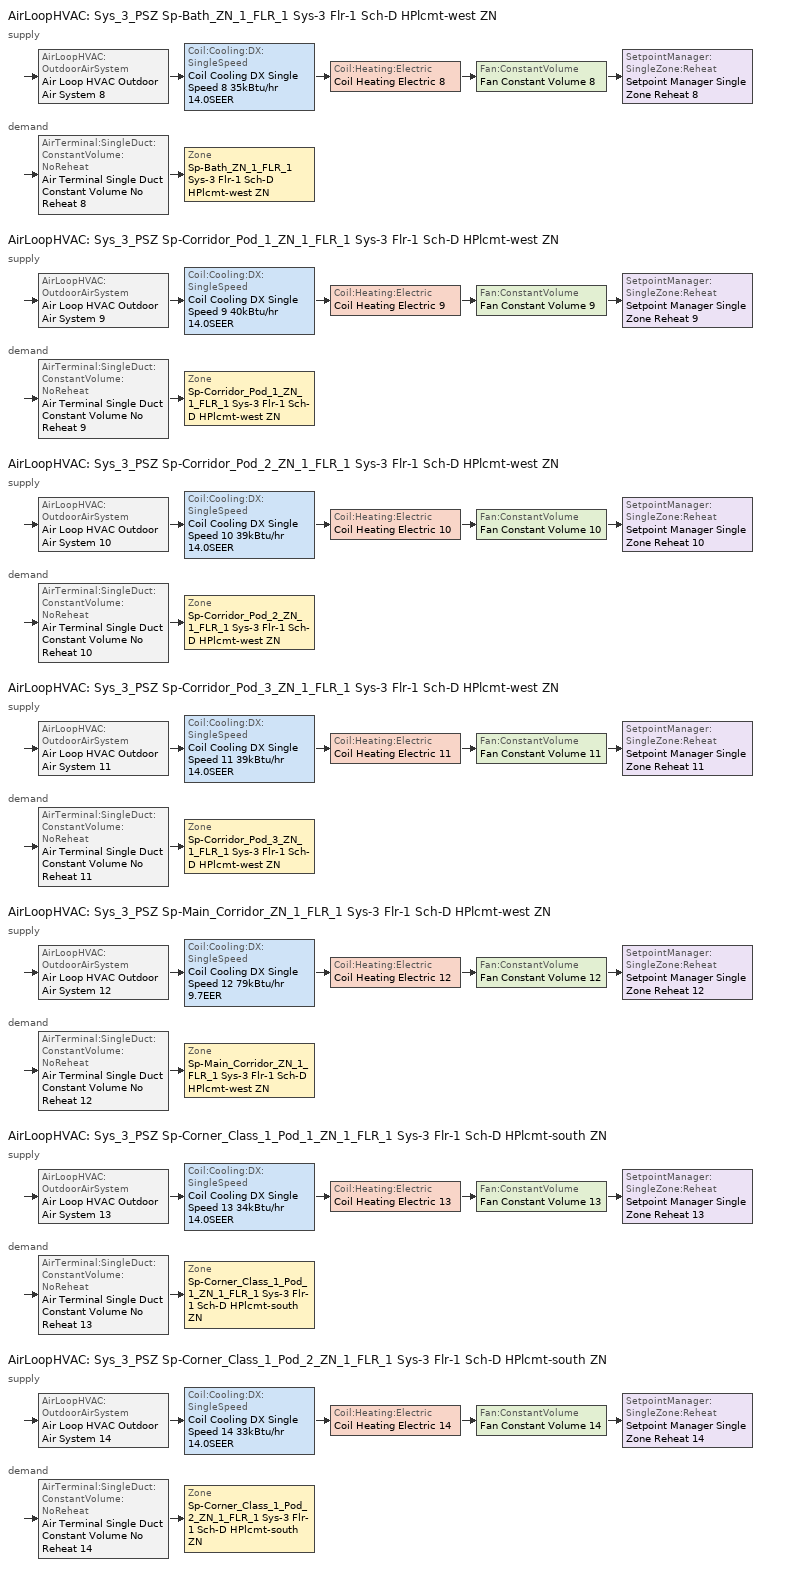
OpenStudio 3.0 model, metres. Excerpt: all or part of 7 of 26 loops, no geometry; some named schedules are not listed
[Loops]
AirLoopHVAC 'Sys_3_PSZ Sp-Bath_ZN_1_FLR_1 Sys-3 Flr-1 Sch-D HPlcmt-west ZN'
 supply: AirLoopHVAC:OutdoorAirSystem 'Air Loop HVAC Outdoor Air System 8' > Coil:Cooling:DX:SingleSpeed 'Coil Cooling DX Single Speed 8 35kBtu/hr 14.0SEER' > Coil:Heating:Electric 'Coil Heating Electric 8' > Fan:ConstantVolume 'Fan Constant Volume 8' > SetpointManager:SingleZone:Reheat 'Setpoint Manager Single Zone Reheat 8'
 demand: AirTerminal:SingleDuct:ConstantVolume:NoReheat 'Air Terminal Single Duct Constant Volume No Reheat 8' > Zone 'Sp-Bath_ZN_1_FLR_1 Sys-3 Flr-1 Sch-D HPlcmt-west ZN'
AirLoopHVAC 'Sys_3_PSZ Sp-Corridor_Pod_1_ZN_1_FLR_1 Sys-3 Flr-1 Sch-D HPlcmt-west ZN'
 supply: AirLoopHVAC:OutdoorAirSystem 'Air Loop HVAC Outdoor Air System 9' > Coil:Cooling:DX:SingleSpeed 'Coil Cooling DX Single Speed 9 40kBtu/hr 14.0SEER' > Coil:Heating:Electric 'Coil Heating Electric 9' > Fan:ConstantVolume 'Fan Constant Volume 9' > SetpointManager:SingleZone:Reheat 'Setpoint Manager Single Zone Reheat 9'
 demand: AirTerminal:SingleDuct:ConstantVolume:NoReheat 'Air Terminal Single Duct Constant Volume No Reheat 9' > Zone 'Sp-Corridor_Pod_1_ZN_1_FLR_1 Sys-3 Flr-1 Sch-D HPlcmt-west ZN'
AirLoopHVAC 'Sys_3_PSZ Sp-Corridor_Pod_2_ZN_1_FLR_1 Sys-3 Flr-1 Sch-D HPlcmt-west ZN'
 supply: AirLoopHVAC:OutdoorAirSystem 'Air Loop HVAC Outdoor Air System 10' > Coil:Cooling:DX:SingleSpeed 'Coil Cooling DX Single Speed 10 39kBtu/hr 14.0SEER' > Coil:Heating:Electric 'Coil Heating Electric 10' > Fan:ConstantVolume 'Fan Constant Volume 10' > SetpointManager:SingleZone:Reheat 'Setpoint Manager Single Zone Reheat 10'
 demand: AirTerminal:SingleDuct:ConstantVolume:NoReheat 'Air Terminal Single Duct Constant Volume No Reheat 10' > Zone 'Sp-Corridor_Pod_2_ZN_1_FLR_1 Sys-3 Flr-1 Sch-D HPlcmt-west ZN'
AirLoopHVAC 'Sys_3_PSZ Sp-Corridor_Pod_3_ZN_1_FLR_1 Sys-3 Flr-1 Sch-D HPlcmt-west ZN'
 supply: AirLoopHVAC:OutdoorAirSystem 'Air Loop HVAC Outdoor Air System 11' > Coil:Cooling:DX:SingleSpeed 'Coil Cooling DX Single Speed 11 39kBtu/hr 14.0SEER' > Coil:Heating:Electric 'Coil Heating Electric 11' > Fan:ConstantVolume 'Fan Constant Volume 11' > SetpointManager:SingleZone:Reheat 'Setpoint Manager Single Zone Reheat 11'
 demand: AirTerminal:SingleDuct:ConstantVolume:NoReheat 'Air Terminal Single Duct Constant Volume No Reheat 11' > Zone 'Sp-Corridor_Pod_3_ZN_1_FLR_1 Sys-3 Flr-1 Sch-D HPlcmt-west ZN'
AirLoopHVAC 'Sys_3_PSZ Sp-Main_Corridor_ZN_1_FLR_1 Sys-3 Flr-1 Sch-D HPlcmt-west ZN'
 supply: AirLoopHVAC:OutdoorAirSystem 'Air Loop HVAC Outdoor Air System 12' > Coil:Cooling:DX:SingleSpeed 'Coil Cooling DX Single Speed 12 79kBtu/hr 9.7EER' > Coil:Heating:Electric 'Coil Heating Electric 12' > Fan:ConstantVolume 'Fan Constant Volume 12' > SetpointManager:SingleZone:Reheat 'Setpoint Manager Single Zone Reheat 12'
 demand: AirTerminal:SingleDuct:ConstantVolume:NoReheat 'Air Terminal Single Duct Constant Volume No Reheat 12' > Zone 'Sp-Main_Corridor_ZN_1_FLR_1 Sys-3 Flr-1 Sch-D HPlcmt-west ZN'
AirLoopHVAC 'Sys_3_PSZ Sp-Corner_Class_1_Pod_1_ZN_1_FLR_1 Sys-3 Flr-1 Sch-D HPlcmt-south ZN'
 supply: AirLoopHVAC:OutdoorAirSystem 'Air Loop HVAC Outdoor Air System 13' > Coil:Cooling:DX:SingleSpeed 'Coil Cooling DX Single Speed 13 34kBtu/hr 14.0SEER' > Coil:Heating:Electric 'Coil Heating Electric 13' > Fan:ConstantVolume 'Fan Constant Volume 13' > SetpointManager:SingleZone:Reheat 'Setpoint Manager Single Zone Reheat 13'
 demand: AirTerminal:SingleDuct:ConstantVolume:NoReheat 'Air Terminal Single Duct Constant Volume No Reheat 13' > Zone 'Sp-Corner_Class_1_Pod_1_ZN_1_FLR_1 Sys-3 Flr-1 Sch-D HPlcmt-south ZN'
AirLoopHVAC 'Sys_3_PSZ Sp-Corner_Class_1_Pod_2_ZN_1_FLR_1 Sys-3 Flr-1 Sch-D HPlcmt-south ZN'
 supply: AirLoopHVAC:OutdoorAirSystem 'Air Loop HVAC Outdoor Air System 14' > Coil:Cooling:DX:SingleSpeed 'Coil Cooling DX Single Speed 14 33kBtu/hr 14.0SEER' > Coil:Heating:Electric 'Coil Heating Electric 14' > Fan:ConstantVolume 'Fan Constant Volume 14' > SetpointManager:SingleZone:Reheat 'Setpoint Manager Single Zone Reheat 14'
 demand: AirTerminal:SingleDuct:ConstantVolume:NoReheat 'Air Terminal Single Duct Constant Volume No Reheat 14' > Zone 'Sp-Corner_Class_1_Pod_2_ZN_1_FLR_1 Sys-3 Flr-1 Sch-D HPlcmt-south ZN'
[Sizing:Zone] Zone Cooling Design Supply Air Temperature Input Method=SupplyAirTemperature; Zone Cooling Design Supply Air Temperature {C}=13; Zone Cooling Design Supply Air Temperature Difference {deltaC}=11.11; Zone Heating Design Supply Air Temperature Input Method=SupplyAirTemperature; Zone Heating Design Supply Air Temperature {C}=43; Zone Heating Design Supply Air Temperature Difference {deltaC}=11.11; Zone Cooling Design Supply Air Humidity Ratio {kg-H2O/kg-air}=0.0085; Zone Heating Design Supply Air Humidity Ratio {kg-H2O/kg-air}=0.008; Zone Heating Sizing Factor=1.3; Zone Cooling Sizing Factor=1.1; Cooling Design Air Flow Method=DesignDay; Heating Design Air Flow Method=DesignDay; Account for Dedicated Outdoor Air System=No; Dedicated Outdoor Air System Control Strategy=NeutralSupplyAir; Dedicated Outdoor Air Low Setpoint Temperature for Design {C}=autosize; Dedicated Outdoor Air High Setpoint Temperature for Design {C}=autosize
Sp-Bath_ZN_1_FLR_1 Sys-3 Flr-1 Sch-D HPlcmt-west ZN; Sp-Corridor_Pod_1_ZN_1_FLR_1 Sys-3 Flr-1 Sch-D HPlcmt-west ZN; Sp-Corridor_Pod_2_ZN_1_FLR_1 Sys-3 Flr-1 Sch-D HPlcmt-west ZN; Sp-Corridor_Pod_3_ZN_1_FLR_1 Sys-3 Flr-1 Sch-D HPlcmt-west ZN; Sp-Main_Corridor_ZN_1_FLR_1 Sys-3 Flr-1 Sch-D HPlcmt-west ZN; Sp-Corner_Class_1_Pod_1_ZN_1_FLR_1 Sys-3 Flr-1 Sch-D HPlcmt-south ZN; Sp-Corner_Class_1_Pod_2_ZN_1_FLR_1 Sys-3 Flr-1 Sch-D HPlcmt-south ZN
[Zone equipment]
Sp-Bath_ZN_1_FLR_1 Sys-3 Flr-1 Sch-D HPlcmt-west ZN: Air Terminal Single Duct Constant Volume No Reheat 8, Zone HVAC Baseboard Convective Electric 8
Sp-Corridor_Pod_1_ZN_1_FLR_1 Sys-3 Flr-1 Sch-D HPlcmt-west ZN: Air Terminal Single Duct Constant Volume No Reheat 9, Zone HVAC Baseboard Convective Electric 9
Sp-Corridor_Pod_2_ZN_1_FLR_1 Sys-3 Flr-1 Sch-D HPlcmt-west ZN: Air Terminal Single Duct Constant Volume No Reheat 10, Zone HVAC Baseboard Convective Electric 10
Sp-Corridor_Pod_3_ZN_1_FLR_1 Sys-3 Flr-1 Sch-D HPlcmt-west ZN: Air Terminal Single Duct Constant Volume No Reheat 11, Zone HVAC Baseboard Convective Electric 11
Sp-Main_Corridor_ZN_1_FLR_1 Sys-3 Flr-1 Sch-D HPlcmt-west ZN: Air Terminal Single Duct Constant Volume No Reheat 12, Zone HVAC Baseboard Convective Electric 12
Sp-Corner_Class_1_Pod_1_ZN_1_FLR_1 Sys-3 Flr-1 Sch-D HPlcmt-south ZN: Air Terminal Single Duct Constant Volume No Reheat 13, Zone HVAC Baseboard Convective Electric 13
Sp-Corner_Class_1_Pod_2_ZN_1_FLR_1 Sys-3 Flr-1 Sch-D HPlcmt-south ZN: Air Terminal Single Duct Constant Volume No Reheat 14, Zone HVAC Baseboard Convective Electric 14
[AirLoopHVAC] Design Supply Air Flow Rate {m3/s}=AutoSize
Name | Availability Schedule
Sys_3_PSZ Sp-Bath_ZN_1_FLR_1 Sys-3 Flr-1 Sch-D HPlcmt-west ZN | Sys_3_PSZ Sp-Bath_ZN_1_FLR_1 Sys-3 Flr-1 Sch-D HPlcmt-west ZN Occ Sch
Sys_3_PSZ Sp-Corridor_Pod_1_ZN_1_FLR_1 Sys-3 Flr-1 Sch-D HPlcmt-west ZN | Sys_3_PSZ Sp-Corridor_Pod_1_ZN_1_FLR_1 Sys-3 Flr-1 Sch-D HPlcmt-west ZN Occ Sch
Sys_3_PSZ Sp-Corridor_Pod_2_ZN_1_FLR_1 Sys-3 Flr-1 Sch-D HPlcmt-west ZN | Sys_3_PSZ Sp-Corridor_Pod_2_ZN_1_FLR_1 Sys-3 Flr-1 Sch-D HPlcmt-west ZN Occ Sch
Sys_3_PSZ Sp-Corridor_Pod_3_ZN_1_FLR_1 Sys-3 Flr-1 Sch-D HPlcmt-west ZN | Sys_3_PSZ Sp-Corridor_Pod_3_ZN_1_FLR_1 Sys-3 Flr-1 Sch-D HPlcmt-west ZN Occ Sch
Sys_3_PSZ Sp-Main_Corridor_ZN_1_FLR_1 Sys-3 Flr-1 Sch-D HPlcmt-west ZN | Sys_3_PSZ Sp-Main_Corridor_ZN_1_FLR_1 Sys-3 Flr-1 Sch-D HPlcmt-west ZN Occ Sch
Sys_3_PSZ Sp-Corner_Class_1_Pod_1_ZN_1_FLR_1 Sys-3 Flr-1 Sch-D HPlcmt-south ZN | Sys_3_PSZ Sp-Corner_Class_1_Pod_1_ZN_1_FLR_1 Sys-3 Flr-1 Sch-D HPlcmt-south ZN Occ Sch
Sys_3_PSZ Sp-Corner_Class_1_Pod_2_ZN_1_FLR_1 Sys-3 Flr-1 Sch-D HPlcmt-south ZN | Sys_3_PSZ Sp-Corner_Class_1_Pod_2_ZN_1_FLR_1 Sys-3 Flr-1 Sch-D HPlcmt-south ZN Occ Sch
[Sizing:System] Type of Load to Size On=Sensible; Design Outdoor Air Flow Rate {m3/s}=Autosize; Central Heating Maximum System Air Flow Ratio=1; Preheat Design Temperature {C}=7; Preheat Design Humidity Ratio {kg-H2O/kg-Air}=0.008; Precool Design Temperature {C}=13; Precool Design Humidity Ratio {kg-H2O/kg-Air}=0.008; Central Cooling Design Supply Air Temperature {C}=13; Central Heating Design Supply Air Temperature {C}=43; Sizing Option=NonCoincident; 100% Outdoor Air in Cooling=No; 100% Outdoor Air in Heating=No; Central Cooling Design Supply Air Humidity Ratio {kg-H2O/kg-Air}=0.0085; Central Heating Design Supply Air Humidity Ratio {kg-H2O/kg-Air}=0.008; Cooling Design Air Flow Method=DesignDay; Cooling Design Air Flow Rate {m3/s}=0; Heating Design Air Flow Method=DesignDay; Heating Design Air Flow Rate {m3/s}=0; System Outdoor Air Method=ZoneSum; Zone Maximum Outdoor Air Fraction=1; Cooling Supply Air Flow Rate Per Floor Area {m3/s-m2}=0.00996765; Cooling Fraction of Autosized Cooling Supply Air Flow Rate=1; Cooling Supply Air Flow Rate Per Unit Cooling Capacity {m3/s-W}=3.94755e-05; Heating Supply Air Flow Rate Per Floor Area {m3/s-m2}=0.00996765; Heating Fraction of Autosized Heating Supply Air Flow Rate=1; Heating Fraction of Autosized Cooling Supply Air Flow Rate=1; Heating Supply Air Flow Rate Per Unit Heating Capacity {m3/s-W}=3.15882e-05; Cooling Design Capacity Method=CoolingDesignCapacity; Cooling Design Capacity {W}=autosize; Cooling Design Capacity Per Floor Area {W/m2}=234.7; Fraction of Autosized Cooling Design Capacity=1; Heating Design Capacity Method=HeatingDesignCapacity; Heating Design Capacity {W}=autosize; Heating Design Capacity Per Floor Area {W/m2}=157; Fraction of Autosized Heating Design Capacity=1; Central Cooling Capacity Control Method=OnOff
Sys_3_PSZ Sp-Bath_ZN_1_FLR_1 Sys-3 Flr-1 Sch-D HPlcmt-west ZN; Sys_3_PSZ Sp-Corridor_Pod_1_ZN_1_FLR_1 Sys-3 Flr-1 Sch-D HPlcmt-west ZN; Sys_3_PSZ Sp-Corridor_Pod_2_ZN_1_FLR_1 Sys-3 Flr-1 Sch-D HPlcmt-west ZN; Sys_3_PSZ Sp-Corridor_Pod_3_ZN_1_FLR_1 Sys-3 Flr-1 Sch-D HPlcmt-west ZN; Sys_3_PSZ Sp-Main_Corridor_ZN_1_FLR_1 Sys-3 Flr-1 Sch-D HPlcmt-west ZN; Sys_3_PSZ Sp-Corner_Class_1_Pod_1_ZN_1_FLR_1 Sys-3 Flr-1 Sch-D HPlcmt-south ZN; Sys_3_PSZ Sp-Corner_Class_1_Pod_2_ZN_1_FLR_1 Sys-3 Flr-1 Sch-D HPlcmt-south ZN
[Fan:ConstantVolume] Availability Schedule=Always On Discrete; Fan Total Efficiency=0.39975; Pressure Rise {Pa}=640; Maximum Flow Rate {m3/s}=AutoSize; Motor Efficiency=0.615
Fan Constant Volume 8; Fan Constant Volume 9; Fan Constant Volume 10; Fan Constant Volume 11; Fan Constant Volume 12; Fan Constant Volume 13; Fan Constant Volume 14
[Coil:Heating:Electric] Availability Schedule=Always On Discrete
Coil Heating Electric 8; Coil Heating Electric 9; Coil Heating Electric 10; Coil Heating Electric 11; Coil Heating Electric 12; Coil Heating Electric 13; Coil Heating Electric 14
[Coil:Cooling:DX:SingleSpeed] Availability Schedule=Always On Discrete; Rated Total Cooling Capacity {W}=autosize; Rated Sensible Heat Ratio=autosize; Rated Air Flow Rate {m3/s}=autosize; Rated Evaporator Fan Power Per Volume Flow Rate {W/(m3/s)}=773.3; Total Cooling Capacity Function of Temperature Curve=DXCOOL-NECB2011-REF-CAPFT; Total Cooling Capacity Function of Flow Fraction Curve=DXCOOL-NECB2011-REF-CAPFFLOW; Energy Input Ratio Function of Temperature Curve=DXCOOL-NECB2011-REF-COOLEIRFT; Energy Input Ratio Function of Flow Fraction Curve=DXCOOL-NECB2011-REF-COOLEIRFFLOW; Part Load Fraction Correlation Curve=DXCOOL-NECB2011-REF-COOLPLFFPLR; Condenser Type=AirCooled; Evaporative Condenser Effectiveness=0; Evaporative Condenser Air Flow Rate {m3/s}=Autosize; Evaporative Condenser Pump Rated Power Consumption {W}=Autosize; Crankcase Heater Capacity {W}=0; Maximum Outdoor Dry-Bulb Temperature for Crankcase Heater Operation {C}=0; Basin Heater Capacity {W/K}=0; Basin Heater Setpoint Temperature {C}=10
Name | Rated COP {W/W}
Coil Cooling DX Single Speed 8 35kBtu/hr 14.0SEER; Coil Cooling DX Single Speed 9 40kBtu/hr 14.0SEER; Coil Cooling DX Single Speed 10 39kBtu/hr 14.0SEER; Coil Cooling DX Single Speed 11 39kBtu/hr 14.0SEER; Coil Cooling DX Single Speed 13 34kBtu/hr 14.0SEER; Coil Cooling DX Single Speed 14 33kBtu/hr 14.0SEER | 4.11713
Coil Cooling DX Single Speed 12 79kBtu/hr 9.7EER | 3.36599
[Controller:OutdoorAir] Minimum Outdoor Air Flow Rate {m3/s}=autosize; Maximum Outdoor Air Flow Rate {m3/s}=Autosize; Economizer Control Action Type=ModulateFlow; Lockout Type=NoLockout; Minimum Limit Type=FixedMinimum; High Humidity Control=No; Heat Recovery Bypass Control Type=BypassWhenWithinEconomizerLimits
Name | Economizer Control Type | Economizer Maximum Limit Dry-Bulb Temperature {C} | Economizer Maximum Limit Enthalpy {J/kg} | Economizer Minimum Limit Dry-Bulb Temperature {C} | Minimum Outdoor Air Schedule | Controller Mechanical Ventilation
Controller Outdoor Air 8 | NoEconomizer | 28 | 64000 | -100 | Sys_3_PSZ Sp-Bath_ZN_1_FLR_1 Sys-3 Flr-1 Sch-D HPlcmt-west ZN Occ Sch | Controller Mechanical Ventilation 8
Controller Outdoor Air 9 | NoEconomizer | 28 | 64000 | -100 | Sys_3_PSZ Sp-Corridor_Pod_1_ZN_1_FLR_1 Sys-3 Flr-1 Sch-D HPlcmt-west ZN Occ Sch | Controller Mechanical Ventilation 9
Controller Outdoor Air 10 | NoEconomizer | 28 | 64000 | -100 | Sys_3_PSZ Sp-Corridor_Pod_2_ZN_1_FLR_1 Sys-3 Flr-1 Sch-D HPlcmt-west ZN Occ Sch | Controller Mechanical Ventilation 10
Controller Outdoor Air 11 | NoEconomizer | 28 | 64000 | -100 | Sys_3_PSZ Sp-Corridor_Pod_3_ZN_1_FLR_1 Sys-3 Flr-1 Sch-D HPlcmt-west ZN Occ Sch | Controller Mechanical Ventilation 11
Controller Outdoor Air 12 | DifferentialEnthalpy |  |  |  | Sys_3_PSZ Sp-Main_Corridor_ZN_1_FLR_1 Sys-3 Flr-1 Sch-D HPlcmt-west ZN Occ Sch | Controller Mechanical Ventilation 12
Controller Outdoor Air 13 | NoEconomizer | 28 | 64000 | -100 | Sys_3_PSZ Sp-Corner_Class_1_Pod_1_ZN_1_FLR_1 Sys-3 Flr-1 Sch-D HPlcmt-south ZN Occ Sch | Controller Mechanical Ventilation 13
Controller Outdoor Air 14 | NoEconomizer | 28 | 64000 | -100 | Sys_3_PSZ Sp-Corner_Class_1_Pod_2_ZN_1_FLR_1 Sys-3 Flr-1 Sch-D HPlcmt-south ZN Occ Sch | Controller Mechanical Ventilation 14
[Controller:MechanicalVentilation] Availability Schedule=Always On Discrete; System Outdoor Air Method=ZoneSum
Controller Mechanical Ventilation 8; Controller Mechanical Ventilation 9; Controller Mechanical Ventilation 10; Controller Mechanical Ventilation 11; Controller Mechanical Ventilation 12; Controller Mechanical Ventilation 13; Controller Mechanical Ventilation 14
[AirLoopHVAC:OutdoorAirSystem]
Name | Controller
Air Loop HVAC Outdoor Air System 8 | Controller Outdoor Air 8
Air Loop HVAC Outdoor Air System 9 | Controller Outdoor Air 9
Air Loop HVAC Outdoor Air System 10 | Controller Outdoor Air 10
Air Loop HVAC Outdoor Air System 11 | Controller Outdoor Air 11
Air Loop HVAC Outdoor Air System 12 | Controller Outdoor Air 12
Air Loop HVAC Outdoor Air System 13 | Controller Outdoor Air 13
Air Loop HVAC Outdoor Air System 14 | Controller Outdoor Air 14
[SetpointManager:SingleZone:Reheat] Minimum Supply Air Temperature {C}=13; Maximum Supply Air Temperature {C}=43
Name | Control Zone
Setpoint Manager Single Zone Reheat 8 | Sp-Bath_ZN_1_FLR_1 Sys-3 Flr-1 Sch-D HPlcmt-west ZN
Setpoint Manager Single Zone Reheat 9 | Sp-Corridor_Pod_1_ZN_1_FLR_1 Sys-3 Flr-1 Sch-D HPlcmt-west ZN
Setpoint Manager Single Zone Reheat 10 | Sp-Corridor_Pod_2_ZN_1_FLR_1 Sys-3 Flr-1 Sch-D HPlcmt-west ZN
Setpoint Manager Single Zone Reheat 11 | Sp-Corridor_Pod_3_ZN_1_FLR_1 Sys-3 Flr-1 Sch-D HPlcmt-west ZN
Setpoint Manager Single Zone Reheat 12 | Sp-Main_Corridor_ZN_1_FLR_1 Sys-3 Flr-1 Sch-D HPlcmt-west ZN
Setpoint Manager Single Zone Reheat 13 | Sp-Corner_Class_1_Pod_1_ZN_1_FLR_1 Sys-3 Flr-1 Sch-D HPlcmt-south ZN
Setpoint Manager Single Zone Reheat 14 | Sp-Corner_Class_1_Pod_2_ZN_1_FLR_1 Sys-3 Flr-1 Sch-D HPlcmt-south ZN
[AirTerminal:SingleDuct:ConstantVolume:NoReheat] Availability Schedule=Always On Discrete; Maximum Air Flow Rate {m3/s}=AutoSize
Air Terminal Single Duct Constant Volume No Reheat 8; Air Terminal Single Duct Constant Volume No Reheat 9; Air Terminal Single Duct Constant Volume No Reheat 10; Air Terminal Single Duct Constant Volume No Reheat 11; Air Terminal Single Duct Constant Volume No Reheat 12; Air Terminal Single Duct Constant Volume No Reheat 13; Air Terminal Single Duct Constant Volume No Reheat 14
[ZoneHVAC:Baseboard:Convective:Electric] Availability Schedule=Always On Discrete; Nominal Capacity {W}=autosize; Efficiency=1
Zone HVAC Baseboard Convective Electric 8; Zone HVAC Baseboard Convective Electric 9; Zone HVAC Baseboard Convective Electric 10; Zone HVAC Baseboard Convective Electric 11; Zone HVAC Baseboard Convective Electric 12; Zone HVAC Baseboard Convective Electric 13; Zone HVAC Baseboard Convective Electric 14
[Schedule:Constant]
Always On Discrete: Value=1
[Schedule:Ruleset]
Name | Default Day Schedule | Summer Design Day Schedule | Winter Design Day Schedule
Sys_3_PSZ Sp-Bath_ZN_1_FLR_1 Sys-3 Flr-1 Sch-D HPlcmt-west ZN Occ Sch | Sys_3_PSZ Sp-Bath_ZN_1_FLR_1 Sys-3 Flr-1 Sch-D HPlcmt-west ZN Occ Sch Default | Sys_3_PSZ Sp-Bath_ZN_1_FLR_1 Sys-3 Flr-1 Sch-D HPlcmt-west ZN Occ Sch Summer Design Day | Sys_3_PSZ Sp-Bath_ZN_1_FLR_1 Sys-3 Flr-1 Sch-D HPlcmt-west ZN Occ Sch Winter Design Day
Sys_3_PSZ Sp-Corner_Class_1_Pod_1_ZN_1_FLR_1 Sys-3 Flr-1 Sch-D HPlcmt-south ZN Occ Sch | Sys_3_PSZ Sp-Corner_Class_1_Pod_1_ZN_1_FLR_1 Sys-3 Flr-1 Sch-D HPlcmt-south ZN Occ Sch Default | Sys_3_PSZ Sp-Corner_Class_1_Pod_1_ZN_1_FLR_1 Sys-3 Flr-1 Sch-D HPlcmt-south ZN Occ Sch Summer Design Day | Sys_3_PSZ Sp-Corner_Class_1_Pod_1_ZN_1_FLR_1 Sys-3 Flr-1 Sch-D HPlcmt-south ZN Occ Sch Winter Design Day
Sys_3_PSZ Sp-Corner_Class_1_Pod_2_ZN_1_FLR_1 Sys-3 Flr-1 Sch-D HPlcmt-south ZN Occ Sch | Sys_3_PSZ Sp-Corner_Class_1_Pod_2_ZN_1_FLR_1 Sys-3 Flr-1 Sch-D HPlcmt-south ZN Occ Sch Default | Sys_3_PSZ Sp-Corner_Class_1_Pod_2_ZN_1_FLR_1 Sys-3 Flr-1 Sch-D HPlcmt-south ZN Occ Sch Summer Design Day | Sys_3_PSZ Sp-Corner_Class_1_Pod_2_ZN_1_FLR_1 Sys-3 Flr-1 Sch-D HPlcmt-south ZN Occ Sch Winter Design Day
Sys_3_PSZ Sp-Corridor_Pod_1_ZN_1_FLR_1 Sys-3 Flr-1 Sch-D HPlcmt-west ZN Occ Sch | Sys_3_PSZ Sp-Corridor_Pod_1_ZN_1_FLR_1 Sys-3 Flr-1 Sch-D HPlcmt-west ZN Occ Sch Default | Sys_3_PSZ Sp-Corridor_Pod_1_ZN_1_FLR_1 Sys-3 Flr-1 Sch-D HPlcmt-west ZN Occ Sch Summer Design Day | Sys_3_PSZ Sp-Corridor_Pod_1_ZN_1_FLR_1 Sys-3 Flr-1 Sch-D HPlcmt-west ZN Occ Sch Winter Design Day
Sys_3_PSZ Sp-Corridor_Pod_2_ZN_1_FLR_1 Sys-3 Flr-1 Sch-D HPlcmt-west ZN Occ Sch | Sys_3_PSZ Sp-Corridor_Pod_2_ZN_1_FLR_1 Sys-3 Flr-1 Sch-D HPlcmt-west ZN Occ Sch Default | Sys_3_PSZ Sp-Corridor_Pod_2_ZN_1_FLR_1 Sys-3 Flr-1 Sch-D HPlcmt-west ZN Occ Sch Summer Design Day | Sys_3_PSZ Sp-Corridor_Pod_2_ZN_1_FLR_1 Sys-3 Flr-1 Sch-D HPlcmt-west ZN Occ Sch Winter Design Day
Sys_3_PSZ Sp-Corridor_Pod_3_ZN_1_FLR_1 Sys-3 Flr-1 Sch-D HPlcmt-west ZN Occ Sch | Sys_3_PSZ Sp-Corridor_Pod_3_ZN_1_FLR_1 Sys-3 Flr-1 Sch-D HPlcmt-west ZN Occ Sch Default | Sys_3_PSZ Sp-Corridor_Pod_3_ZN_1_FLR_1 Sys-3 Flr-1 Sch-D HPlcmt-west ZN Occ Sch Summer Design Day | Sys_3_PSZ Sp-Corridor_Pod_3_ZN_1_FLR_1 Sys-3 Flr-1 Sch-D HPlcmt-west ZN Occ Sch Winter Design Day
Sys_3_PSZ Sp-Main_Corridor_ZN_1_FLR_1 Sys-3 Flr-1 Sch-D HPlcmt-west ZN Occ Sch | Sys_3_PSZ Sp-Main_Corridor_ZN_1_FLR_1 Sys-3 Flr-1 Sch-D HPlcmt-west ZN Occ Sch Default | Sys_3_PSZ Sp-Main_Corridor_ZN_1_FLR_1 Sys-3 Flr-1 Sch-D HPlcmt-west ZN Occ Sch Summer Design Day | Sys_3_PSZ Sp-Main_Corridor_ZN_1_FLR_1 Sys-3 Flr-1 Sch-D HPlcmt-west ZN Occ Sch Winter Design Day
[Schedule:Day]
Sys_3_PSZ Sp-Bath_ZN_1_FLR_1 Sys-3 Flr-1 Sch-D HPlcmt-west ZN Occ Sch Default: 9, 0, 0, 18, 0, 1, 19, 0, 0, 22, 0, 1, 24, 0, 0
Sys_3_PSZ Sp-Bath_ZN_1_FLR_1 Sys-3 Flr-1 Sch-D HPlcmt-west ZN Occ Sch Summer Design Day: 24, 0, 1
[Curve:Biquadratic] Minimum Value of x=13; Maximum Value of x=24; Minimum Value of y=24; Maximum Value of y=46
Name | Coefficient1 Constant | Coefficient2 x | Coefficient3 x**2 | Coefficient4 y | Coefficient5 y**2 | Coefficient6 x*y
DXCOOL-NECB2011-REF-CAPFT | 0.867905 | 0.0142459 | 0.00055436 | -0.0075575 | 3.3e-05 | -0.0001918
DXCOOL-NECB2011-REF-COOLEIRFT | 0.116936 | 0.0284933 | -0.0004112 | 0.0214108 | 0.00016103 | -0.0006791
[Curve:Quadratic] Coefficient1 Constant=1; Coefficient2 x=0; Coefficient3 x**2=0; Minimum Value of x=0; Maximum Value of x=1
DXCOOL-NECB2011-REF-CAPFFLOW; DXCOOL-NECB2011-REF-COOLEIRFFLOW
[Curve:Cubic]
DXCOOL-NECB2011-REF-COOLPLFFPLR: Coefficient1 Constant=0.0277; Coefficient2 x=4.9151; Coefficient3 x**2=-8.184; Coefficient4 x**3=4.2702; Minimum Value of x=0.7; Maximum Value of x=1
